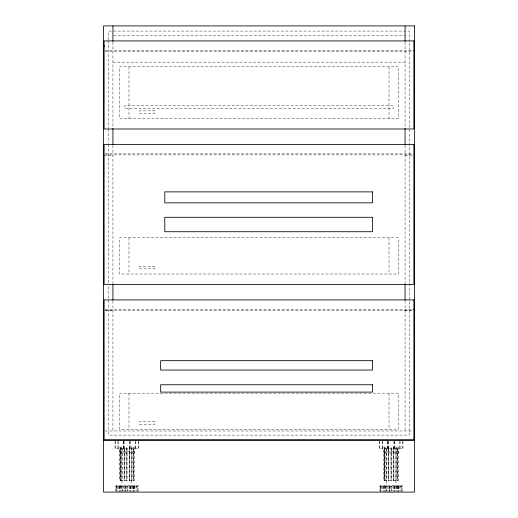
<?xml version="1.0" encoding="UTF-8"?>
<svg xmlns="http://www.w3.org/2000/svg" width="518" height="518" viewBox="0 0 518 518"><rect width="100%" height="100%" fill="white"/><g stroke="black" fill="none" stroke-linecap="round" stroke-linejoin="round"><path stroke-width="0.39" stroke-dasharray="2.59 1.94" d="M113.733 35.224L405.076 35.224M105.219 50.803L414.4 50.803M105.154 51.8L412.846 51.8M112.924 62.16L405.076 62.16M105.219 153.885L414.4 153.885M105.219 154.882L412.781 154.882M103.6 155.4L112.924 155.4M405.076 155.4L412.846 155.4M105.219 309.285L414.4 309.285M105.219 310.282L412.781 310.282M105.154 310.8L112.924 310.8M405.076 310.8L414.4 310.8M105.154 430.976L412.846 430.976M405.076 42.016L405.076 128.587M405.076 145.564L405.076 283.016M405.076 300.803L405.076 430.976M402.952 441.291L402.952 448.724L379.228 448.724L379.228 441.291M402.823 441.291L402.823 448.724M402.531 491.297L402.531 485.657L379.992 485.657L379.992 491.297M401.767 491.355L401.767 486.149L393.311 486.149L393.311 491.355M401.21 486.149L401.275 491.355M400.505 485.657L400.446 491.355M400.019 441.291L400.019 448.724M399.896 441.291L399.896 448.724M399.197 485.657L399.197 491.297M398.42 446.943L398.42 480.698L383.76 480.698L383.76 446.943M398.465 486.149L398.465 491.355M398.18 486.149L398.18 491.355M398.096 486.149L398.096 491.355M397.863 446.943L397.863 480.698M397.902 486.149L397.902 491.355M397.455 448.724L397.455 480.698M397.384 448.724L397.384 480.698M397.351 486.149L397.351 491.355M396.523 486.149L396.523 491.355M396.27 446.943L396.27 480.698M396.128 486.149L396.128 491.355M396.005 448.724L395.979 485.657M395.869 446.943L395.869 480.698M395.079 486.149L395.079 491.355M394.748 486.149L394.748 491.355M394.528 486.149L394.528 491.355M394.431 441.291L394.489 448.724M394.075 441.291L394.075 448.724M394.081 485.657L394.081 491.297M394.017 441.291L394.017 448.724M393.894 448.724L393.894 480.698M393.797 446.943L393.797 480.698M393.622 446.943L393.622 480.698M392.074 485.657L392.074 491.297M391.433 491.355L391.433 486.149L387.334 486.149L387.334 491.355M391.187 448.724L391.187 480.698M391.09 448.724L391.09 480.698M391.142 486.149L391.142 491.355M390.993 446.943L390.993 480.698M390.112 486.149L390.112 491.355M389.484 486.149L389.484 491.355M389.018 66.822L389.018 118.622M389.018 237.762L389.018 274.022M389.018 393.162L389.018 429.422M388.558 448.724L388.558 480.698M388.377 448.724L388.377 480.698M388.286 446.943L388.286 480.698M388.163 441.291L388.163 448.724M388.228 486.149L388.228 491.355M388.105 441.291L388.105 448.724M387.749 441.291L387.749 448.724M387.691 441.291L387.691 448.724M386.577 491.355L386.577 486.149L380.257 486.149L380.257 491.355M386.311 448.724L386.311 480.698M386.201 480.698L386.253 491.297M386.175 448.724L386.175 480.698M385.904 446.943L385.904 480.698M385.606 486.149L385.606 491.355M385.191 486.149L385.191 491.355M384.796 446.943L384.796 480.698M384.725 446.943L384.725 480.698M384.485 485.657L384.485 491.355M384.317 448.724L384.317 480.698M384.239 448.724L384.239 480.698M384.162 486.149L384.162 491.355M383.838 486.149L383.838 491.355M383.663 486.149L383.663 491.355M382.802 486.149L382.776 491.355M382.284 441.291L382.284 448.724M382.161 441.291L382.161 448.724M381.682 486.149L381.682 491.355M380.691 485.657L380.691 491.297M380.426 486.149L380.426 491.355M379.357 441.291L379.357 448.724M138.772 441.291L138.772 448.724L115.048 448.724L115.048 441.291M138.643 441.291L138.643 448.724M138.351 491.297L138.351 485.657L115.812 485.657L115.812 491.297M137.587 491.355L137.587 486.149L129.131 486.149L129.131 491.355M137.03 486.149L137.095 491.355M136.325 485.657L136.266 491.355M135.839 441.291L135.839 448.724M135.716 441.291L135.716 448.724M135.017 485.657L135.017 491.297M134.24 446.943L134.24 480.698L119.58 480.698L119.58 446.943M134.285 486.149L134.285 491.355M134 486.149L134 491.355M133.916 486.149L133.916 491.355M133.683 446.943L133.683 480.698M133.722 486.149L133.722 491.355M133.275 448.724L133.275 480.698M133.204 448.724L133.204 480.698M133.171 486.149L133.171 491.355M132.343 486.149L132.31 491.355M132.09 446.943L132.09 480.698M131.948 486.149L131.948 491.355M131.825 448.724L131.799 485.657M131.689 446.943L131.689 480.698M130.899 486.149L130.899 491.355M130.568 486.149L130.568 491.355M130.348 486.149L130.348 491.355M130.309 441.291L130.251 448.724M129.895 441.291L129.895 448.724M129.901 485.657L129.901 491.297M129.837 441.291L129.837 448.724M129.714 448.724L129.714 480.698M129.617 446.943L129.617 480.698M129.442 446.943L129.442 480.698M128.982 66.822L128.982 118.622M128.982 237.762L128.982 274.022M128.982 393.162L128.982 429.422M127.894 485.657L127.894 491.297M127.253 491.355L127.253 486.149L123.154 486.149L123.154 491.355M127.007 448.724L127.007 480.698M126.91 448.724L126.91 480.698M126.962 486.149L126.962 491.355M126.813 446.943L126.813 480.698M125.932 486.149L125.932 491.355M125.304 486.149L125.304 491.355M124.378 448.724L124.378 480.698M124.197 448.724L124.197 480.698M124.106 446.943L124.106 480.698M123.983 441.291L123.983 448.724M124.048 486.149L124.048 491.355M123.925 441.291L123.925 448.724M123.569 441.291L123.569 448.724M123.511 441.291L123.511 448.724M122.397 491.355L122.397 486.149L116.077 486.149L116.077 491.355M122.131 448.724L122.131 480.698M122.021 480.698L122.073 491.297M121.995 448.724L121.995 480.698M121.724 446.943L121.724 480.698M121.426 486.149L121.426 491.355M121.011 486.149L121.011 491.355M120.616 446.943L120.616 480.698M120.545 446.943L120.545 480.698M120.305 485.657L120.305 491.355M120.137 448.724L120.137 480.698M120.059 448.724L120.059 480.698M119.982 486.149L119.982 491.355M119.658 486.149L119.658 491.355M119.483 486.149L119.483 491.355M118.622 486.149L118.596 491.355M118.104 441.291L118.104 448.724M117.981 441.291L117.981 448.724M117.502 486.149L117.502 491.355M116.511 485.657L116.511 491.297M116.246 486.149L116.246 491.355M115.177 441.291L115.177 448.724M112.924 42.016L112.924 128.587M112.924 145.564L112.924 283.016M112.924 300.803L112.924 430.976M108.78 39.97L108.78 31.08L409.22 31.08L409.22 435.12L108.78 435.12L108.78 284.006M108.78 40.78L108.78 128.05M108.78 128.859L108.78 143.402M108.78 144.211L108.78 283.204M398.342 66.822L119.658 66.822L119.658 118.622L398.342 118.622L398.342 66.822M393.162 105.672L124.838 105.672L124.838 108.78L393.162 108.78L393.162 105.672M154.882 110.852L139.342 110.852L139.342 113.442L154.882 113.442L154.882 110.852M398.342 237.762L119.658 237.762L119.658 274.022L398.342 274.022L398.342 237.762M154.882 266.252L139.342 266.252L139.342 268.842L154.882 268.842L154.882 266.252M398.342 393.162L119.658 393.162L119.658 429.422L398.342 429.422L398.342 393.162M154.882 421.652L139.342 421.652L139.342 424.242L154.882 424.242L154.882 421.652M134.719 451.897L119.101 451.897L119.101 452.887L134.719 452.887L134.719 451.897M398.899 451.897L383.281 451.897L383.281 452.887L398.899 452.887L398.899 451.897M389.225 491.355L389.225 486.149L389.193 491.355M125.045 491.355L125.045 486.149L125.013 491.355"/><path stroke-width="0.78" d="M413.882 50.803L414.4 50.803M413.364 309.285L414.4 309.285M103.6 440.3L414.4 440.3M405.076 25.9L405.076 41.265M405.076 128.587L405.076 144.755M405.076 283.825L405.076 299.993M112.924 25.9L112.924 41.265M112.924 128.587L112.924 144.755M112.924 283.825L112.924 299.993M104.636 45.811L104.636 46.348M414.4 25.9L103.6 25.9L103.6 492.1L414.4 492.1L414.4 25.9M413.882 40.922L104.118 40.922L104.118 128.982L413.882 128.982L413.882 40.922M413.882 144.522L104.118 144.522L104.118 284.382L413.882 284.382L413.882 144.522M372.507 191.88L164.789 191.88L164.789 202.855L372.507 202.855L372.507 191.88M372.507 217.295L164.789 217.295L164.789 231.727L372.507 231.727L372.507 217.295M413.882 299.922L104.118 299.922L104.118 439.782L413.882 439.782L413.882 299.922M372.507 360.67L160.645 360.67L160.645 370.053L372.507 370.053L372.507 360.67M372.507 384.757L160.645 384.757L160.645 392.107L372.507 392.107L372.507 384.757"/></g></svg>
